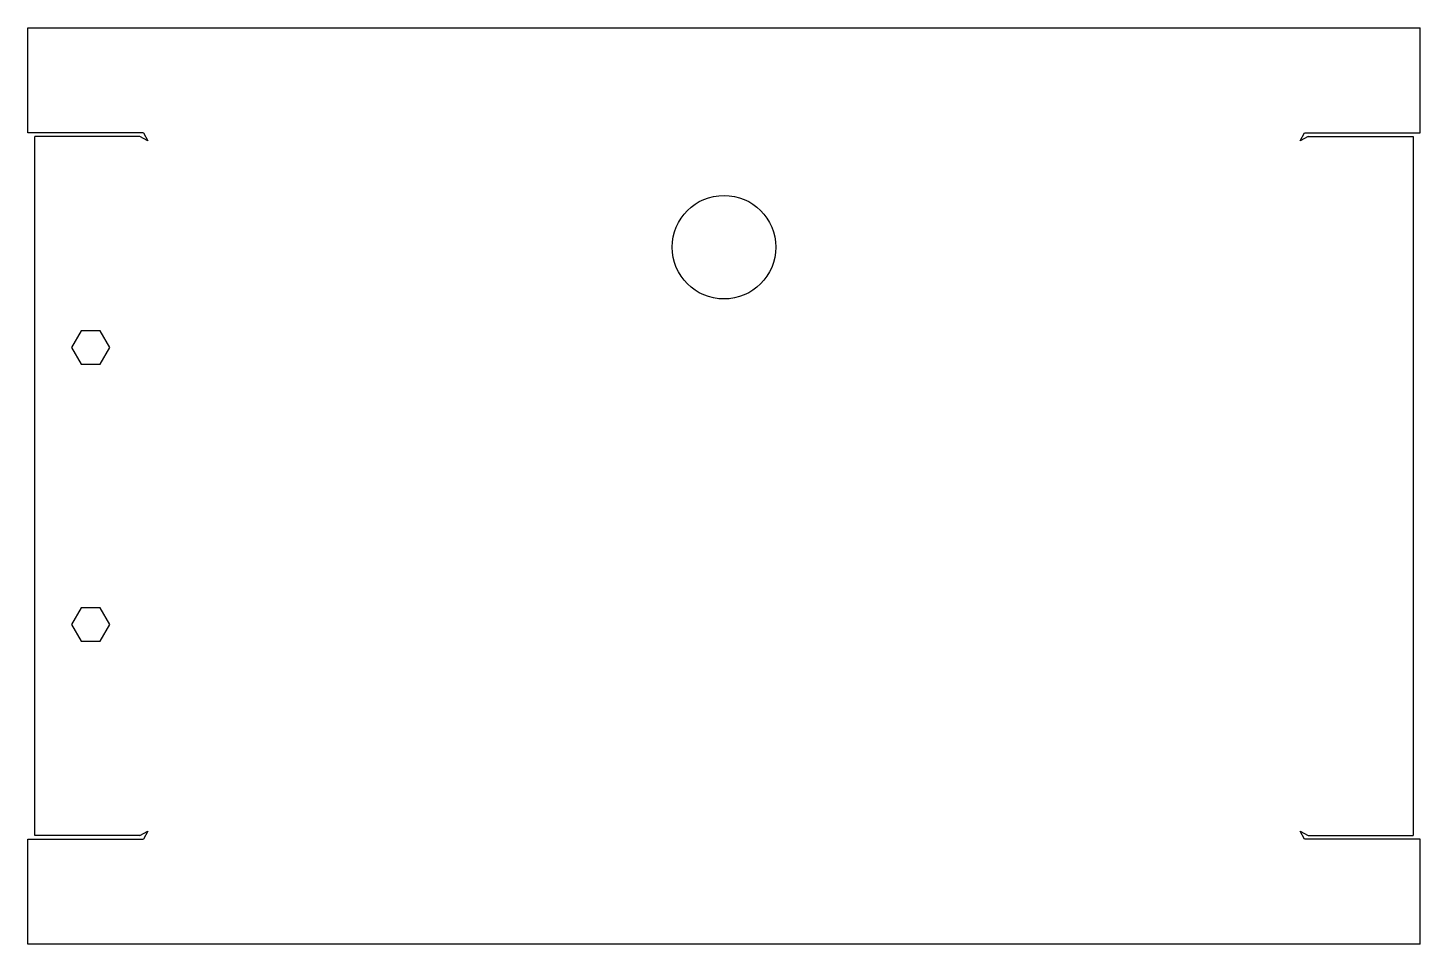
# Model space of a CAD drawing. Header units: millimetres. Extents: x 20 to 319, y 20 to 216.
import ezdxf

# ---------------------------------------------------------------- set-up
doc = ezdxf.new("R2010")
doc.units = ezdxf.units.MM

msp = doc.modelspace()

# ---------------------------------------------------------------- linework, layer by layer
at = {"color": 7, "linetype": 'Continuous', "lineweight": 25}
for p, q in [((20, 193.94), (20, 216.44)), ((20, 216.44), (318.56, 216.44)), ((318.56, 193.94), (318.56, 216.44)), ((44.79, 193.94), (20, 193.94)), ((21.48, 43.31), (21.48, 193.13)), ((43.98, 193.13), (21.48, 193.13)), ((45.72, 192.2), (43.98, 193.13)), ((44.79, 193.94), (45.72, 192.2)), ((292.84, 192.2), (293.77, 193.94)), ((294.58, 193.13), (292.84, 192.2)), ((293.77, 193.94), (318.56, 193.94)), ((294.58, 193.13), (317.08, 193.13)), ((317.08, 193.13), (317.08, 43.31)), ((31.42, 151.49), (29.36, 147.92)), ((35.54, 151.49), (31.42, 151.49)), ((37.6, 147.92), (35.54, 151.49)), ((29.36, 147.92), (31.42, 144.35)), ((35.54, 144.35), (37.6, 147.92)), ((31.42, 144.35), (35.54, 144.35)), ((31.42, 92.09), (29.36, 88.52)), ((35.54, 92.09), (31.42, 92.09)), ((37.6, 88.52), (35.54, 92.09)), ((29.36, 88.52), (31.42, 84.95)), ((35.54, 84.95), (37.6, 88.52)), ((31.42, 84.95), (35.54, 84.95)), ((20, 20), (20, 42.5)), ((20, 42.5), (44.79, 42.5)), ((43.98, 43.31), (21.48, 43.31)), ((43.98, 43.31), (45.72, 44.24)), ((45.72, 44.24), (44.79, 42.5)), ((292.84, 44.24), (294.58, 43.31)), ((293.77, 42.5), (292.84, 44.24)), ((318.56, 42.5), (293.77, 42.5)), ((294.58, 43.31), (317.08, 43.31)), ((318.56, 20), (318.56, 42.5)), ((318.56, 20), (20, 20))]:
    msp.add_line(p, q, dxfattribs=at)
msp.add_circle((169.28, 169.42), 11.1, dxfattribs=at)

doc.saveas('drawing.dxf')
